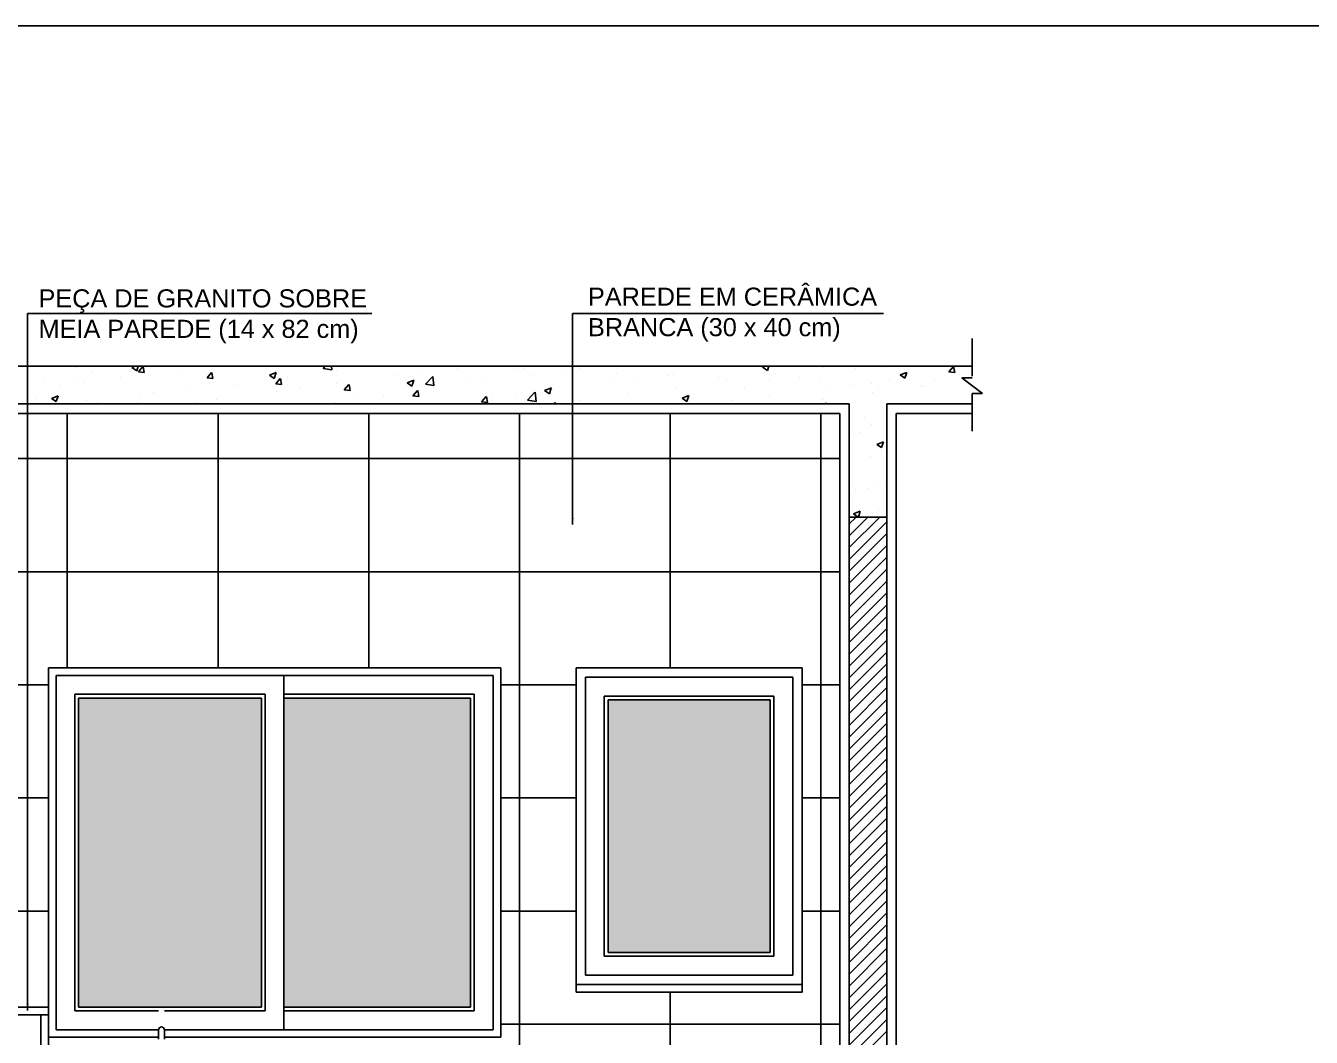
# Model space of a CAD drawing. Extents: x -36 to 357, y 137 to 237.
# Drawn here: x 12.096 to 15.508, y 181.782 to 184.466 of the extents above; entities that cross this region are included whole.
import ezdxf

# ---------------------------------------------------------------- set-up
doc = ezdxf.new("R2010")
doc.units = 0
doc.header["$LTSCALE"] = 0.01
doc.linetypes.add('TRACEJADO_P', pattern=[0.1875, 0.125, -0.0625])
doc.layers.get('0').update_dxf_attribs({"linetype": 'CONTINUOUS'})
for name, color, linetype in [('01', 1, 'CONTINUOUS'), ('252', 252, 'CONTINUOUS'), ('A-HACHURAPARED', 254, 'CONTINUOUS'), ('A-PORTA', 3, 'CONTINUOUS'), ('A-SIMBO', 2, 'CONTINUOUS'), ('AR-CORTE', 1, 'CONTINUOUS'), ('ARQ-ALV-CORTE', 3, 'CONTINUOUS'), ('ARQ-ESQ-VISTA1', 2, 'CONTINUOUS'), ('ARQ-ESQ-VISTA2', 1, 'CONTINUOUS'), ('ARQ-HTC', 9, 'CONTINUOUS'), ('ARQ-SMB-1_025', 1, 'CONTINUOUS'), ('ARQ-TXT-1_025', 2, 'CONTINUOUS')]:
    doc.layers.add(name, color=color, linetype=linetype)
doc.styles.add('ESC-50-A20', font='arial.ttf', dxfattribs={"height": 0.1})
doc.styles.add('FNDE Texto Cota 0025', font='verdana.ttf', dxfattribs={"height": 0.04})
doc.dimstyles.new('FNDE 1-0025', dxfattribs={"dimscale": 5, "dimtxt": 0.04, "dimasz": 0.0035, "dimexe": 0.15, "dimexo": 0.15, "dimgap": 0.0025, "dimtad": 1, "dimzin": 1, "dimdsep": 46, "dimtxsty": 'FNDE Texto Cota 0025', "dimblk": 'tic', "dimcen": 0.015, "dimdle": 0.15, "dimse1": 1, "dimse2": 1, "dimclrd": 251, "dimclre": 251, "dimclrt": 256, "dimaunit": 1, "dimadec": 3, "dimazin": 0, "dimtfac": 1, "dimtix": 1, "dimtmove": 2, "dimatfit": 3, "dimfxl": 0.15, "dimtvp": 1, "dimtolj": 1, "dimtzin": 0, "dimarcsym": 0})

# ---------------------------------------------------------------- blocks, each defined once
blk = doc.blocks.new('tic')
at = {"color": 251}
for p, q in [((-1, 0), (1, 0)), ((0, -1), (0, 1))]:
    blk.add_line(p, q, dxfattribs=at)
blk.add_line((-0.6, -0.6), (0.6, 0.6))

msp = doc.modelspace()

# ---------------------------------------------------------------- hatches: boundary and pattern name
at = {"layer": '01'}
h = msp.add_hatch(color=4, dxfattribs=at)
h.set_gradient(color1=(91, 91, 91), one_color=1, tint=1, name='INVHEMISPHERICAL')
h.paths.add_polyline_path([(12.7217, 182.6822), (12.2367, 182.6822), (12.2367, 181.8622), (12.7217, 181.8622)])
h = msp.add_hatch(color=4, dxfattribs=at)
h.set_gradient(color1=(91, 91, 91), one_color=1, tint=1, name='INVHEMISPHERICAL')
h.paths.add_polyline_path([(12.7817, 181.8622), (13.2767, 181.8622), (13.2767, 182.6822), (12.7817, 182.6822)])
h = msp.add_hatch(color=256, dxfattribs=at)
h.set_gradient(color1=(91, 91, 91), one_color=1, tint=1, name='INVHEMISPHERICAL')
h.paths.add_polyline_path([(14.0717, 182.6772), (13.6417, 182.6772), (13.6417, 182.0072), (14.0717, 182.0072)])

# ---------------------------------------------------------------- linework, layer by layer
msp.add_lwpolyline([(1.1606, 184.4656), (29.4247, 184.4656), (29.4247, 167.9372), (1.1606, 167.9372)], close=True)
for p, q in [((14.2567, 183.4372), (10.6067, 183.4372)), ((14.2567, 183.4372), (14.2567, 180.7522)), ((14.4067, 183.4372), (14.4067, 180.6422)), ((14.4067, 183.4372), (14.6082, 183.4372))]:
    msp.add_line(p, q, dxfattribs=at)
at = {"layer": '01', "color": 253}
for p, q in [((14.2817, 183.144), (14.2999, 183.1622)), ((14.2817, 183.1126), (14.3313, 183.1622)), ((14.2817, 183.0811), (14.3628, 183.1622)), ((14.2817, 183.0497), (14.3817, 183.1497)), ((14.2817, 183.0183), (14.3817, 183.1183)), ((14.2817, 182.9868), (14.3817, 183.0868)), ((14.2817, 182.9554), (14.3817, 183.0554)), ((14.2817, 182.924), (14.3817, 183.024)), ((14.2817, 182.8925), (14.3817, 182.9925)), ((14.2817, 182.8611), (14.3817, 182.9611)), ((14.2817, 182.8297), (14.3817, 182.9297)), ((14.2817, 182.7982), (14.3817, 182.8982)), ((14.2817, 182.7668), (14.3817, 182.8668)), ((14.2817, 182.7354), (14.3817, 182.8354)), ((14.2817, 182.704), (14.3817, 182.804)), ((14.2817, 182.6725), (14.3817, 182.7725)), ((14.2817, 182.6411), (14.3817, 182.7411)), ((14.2817, 182.6097), (14.3817, 182.7097)), ((14.2817, 182.5782), (14.3817, 182.6782)), ((14.2817, 182.5468), (14.3817, 182.6468)), ((14.2817, 182.5154), (14.3817, 182.6154)), ((14.2817, 182.4839), (14.3817, 182.5839)), ((14.2817, 182.4525), (14.3817, 182.5525)), ((14.2817, 182.4211), (14.3817, 182.5211)), ((14.2817, 182.3896), (14.3817, 182.4896)), ((14.2817, 182.3582), (14.3817, 182.4582)), ((14.2817, 182.3268), (14.3817, 182.4268)), ((14.2817, 182.2954), (14.3817, 182.3954)), ((14.2817, 182.2639), (14.3817, 182.3639)), ((14.2817, 182.2325), (14.3817, 182.3325)), ((14.2817, 182.2011), (14.3817, 182.3011)), ((14.2817, 182.1696), (14.3817, 182.2696)), ((14.2817, 182.1382), (14.3817, 182.2382)), ((14.2817, 182.1068), (14.3817, 182.2068)), ((14.2817, 182.0753), (14.3817, 182.1753)), ((14.2817, 182.0439), (14.3817, 182.1439)), ((14.2817, 182.0125), (14.3817, 182.1125)), ((14.2817, 181.981), (14.3817, 182.081)), ((14.2817, 181.9496), (14.3817, 182.0496)), ((14.2817, 181.9182), (14.3817, 182.0182)), ((14.2817, 181.8868), (14.3817, 181.9868)), ((14.2817, 181.8553), (14.3817, 181.9553)), ((14.2817, 181.8239), (14.3817, 181.9239)), ((14.2817, 181.7925), (14.3817, 181.8925)), ((14.2817, 181.761), (14.3817, 181.861)), ((14.2817, 181.7296), (14.3817, 181.8296)), ((14.2817, 181.6982), (14.3817, 181.7982))]:
    msp.add_line(p, q, dxfattribs=at)
at = {"layer": '01', "ltscale": 10}
for p, q in [((12.4488, 181.8019), (12.4488, 181.7772)), ((12.4645, 181.7772), (12.4645, 181.8019))]:
    msp.add_line(p, q, dxfattribs=at)
msp.add_arc((12.4566, 181.8019), 0.00786, 0, 180, dxfattribs=at)
at = {"layer": '252', "color": 252}
for p, q in [((12.2067, 182.7622, -0.0142), (12.2067, 183.4372, -0.0005)), ((12.6067, 182.7622, -0.0142), (12.6067, 183.4372, -0.0005)), ((13.0067, 182.7622, -0.0142), (13.0067, 183.4372, -0.0005)), ((13.4067, 181.6526, -0.039), (13.4067, 183.4372, -0.0005)), ((13.8067, 182.7622, -0.0142), (13.8067, 183.4372, -0.0005)), ((14.2067, 181.6526, -0.039), (14.2067, 183.4372, -0.0005)), ((12.1767, 183.3172, -0.0402), (10.6067, 183.3172, -0.0402)), ((14.2567, 183.3172, -0.0402), (12.1767, 183.3172, -0.0402)), ((12.1767, 183.0172, -0.0402), (10.6067, 183.0172, -0.0402)), ((14.2567, 183.0172, -0.0402), (12.1767, 183.0172, -0.0402)), ((12.1567, 182.7172, -0.0402), (11.4067, 182.7172, -0.0402)), ((13.5567, 182.7172, -0.0402), (13.3567, 182.7172, -0.0402)), ((14.2567, 182.7172, -0.0402), (14.1567, 182.7172, -0.0402)), ((12.1567, 182.4172, -0.0402), (11.4067, 182.4172, -0.0402)), ((13.5567, 182.4172, -0.0402), (13.3567, 182.4172, -0.0402)), ((14.2567, 182.4172, -0.0402), (14.1567, 182.4172, -0.0402)), ((12.1567, 182.1172, -0.0402), (11.4067, 182.1172, -0.0402)), ((13.5567, 182.1172, -0.0402), (13.3567, 182.1172, -0.0402)), ((14.2567, 182.1172, -0.0402), (14.1567, 182.1172, -0.0402)), ((13.8067, 181.9022, -0.0142), (13.8067, 181.6526, -0.0142)), ((14.2567, 181.8172, -0.0402), (13.3567, 181.8172, -0.0402))]:
    msp.add_line(p, q, dxfattribs=at)
at = {"layer": 'A-HACHURAPARED', "color": 252}
for p, q in [((12.1312, 181.8483), (12.1312, 181.8483)), ((12.1444, 181.8501), (12.1444, 181.8501))]:
    msp.add_line(p, q, dxfattribs=at)
at = {"layer": 'A-PORTA', "color": 9}
for p, q in [((12.7217, 182.6822), (12.2367, 182.6822)), ((12.2367, 182.6822), (12.2367, 181.8622)), ((12.7217, 181.8622), (12.7217, 182.6822)), ((12.7817, 182.6822), (13.2767, 182.6822)), ((13.2767, 182.6822), (13.2767, 181.8622)), ((12.2367, 181.8622), (12.7217, 181.8622)), ((13.2767, 181.8622), (12.7817, 181.8622))]:
    msp.add_line(p, q, dxfattribs=at)
at = {"layer": 'A-SIMBO', "color": 2, "linetype": 'TRACEJADO_P'}
for p, q in [((14.6082, 183.6357, -2), (14.6082, 183.5312, -2)), ((14.6082, 183.5312, -2), (14.5806, 183.5312, -2)), ((14.5806, 183.5312, -2), (14.6358, 183.4902, -2)), ((14.6358, 183.4902, -2), (14.6082, 183.4902, -2)), ((14.6082, 183.4902, -2), (14.6082, 183.3373, -2))]:
    msp.add_line(p, q, dxfattribs=at)
at = {"layer": 'AR-CORTE', "color": 2}
for p, q in [((12.1567, 181.9022), (12.1567, 181.9222)), ((12.1567, 181.8622), (12.0167, 181.8622)), ((12.1567, 181.8422), (12.0167, 181.8422)), ((12.1367, 180.6622), (12.1367, 181.8422))]:
    msp.add_line(p, q, dxfattribs=at)
at = {"layer": 'ARQ-ALV-CORTE'}
for p, q in [((14.6082, 183.5622), (10.2902, 183.5622)), ((14.2817, 183.4622), (10.5817, 183.4622)), ((14.2817, 183.1622), (14.2817, 183.4622)), ((14.6082, 183.4622), (14.3817, 183.4622)), ((14.3817, 183.1622), (14.3817, 183.4622)), ((14.2817, 183.1622), (14.2817, 180.6422)), ((14.3817, 183.1622), (14.2817, 183.1622)), ((14.3817, 183.1622), (14.3817, 180.6422))]:
    msp.add_line(p, q, dxfattribs=at)
at = {"layer": 'ARQ-ESQ-VISTA1'}
for p, q in [((13.3567, 182.7622), (12.1567, 182.7622)), ((12.1567, 182.7622), (12.1567, 181.7622)), ((13.3567, 182.7622), (12.1767, 182.7622)), ((13.3567, 181.7822), (13.3567, 182.7622)), ((13.3567, 181.7822), (13.3567, 182.7622)), ((13.5567, 182.7622), (14.1567, 182.7622)), ((13.5567, 181.9222), (13.5567, 182.7622)), ((14.1567, 182.7622), (14.1567, 181.9222)), ((14.1567, 181.9222), (13.5567, 181.9222)), ((13.5567, 181.9222), (13.5567, 181.9022)), ((14.1567, 181.9222), (13.5567, 181.9222)), ((14.1567, 181.9022), (14.1567, 181.9222)), ((13.5567, 181.9022), (14.1567, 181.9022)), ((12.1567, 181.7822), (12.4488, 181.7822)), ((12.1567, 181.7822), (12.4488, 181.7822)), ((12.4645, 181.7822), (13.3567, 181.7822)), ((12.4645, 181.7822), (13.3567, 181.7822))]:
    msp.add_line(p, q, dxfattribs=at)
at = {"layer": 'ARQ-ESQ-VISTA2'}
for p, q in [((13.5817, 182.7372), (14.1317, 182.7372)), ((13.5817, 181.9472), (13.5817, 182.7372)), ((14.1317, 182.7372), (14.1317, 181.9472)), ((13.6317, 182.6872), (14.0817, 182.6872)), ((13.6317, 181.9972), (13.6317, 182.6872)), ((13.6417, 182.0072), (13.6417, 182.6772)), ((13.6417, 182.6772), (14.0717, 182.6772)), ((14.0717, 182.6772), (14.0717, 182.0072)), ((14.0817, 182.6872), (14.0817, 181.9972)), ((14.0817, 181.9972), (13.6317, 181.9972)), ((14.0717, 182.0072), (13.6417, 182.0072)), ((14.1317, 181.9472), (13.5817, 181.9472))]:
    msp.add_line(p, q, dxfattribs=at)
at = {"layer": 'ARQ-HTC', "color": 251}
for p, q in [((12.2246, 183.5622), (12.2282, 183.5619)), ((12.2286, 183.562), (12.2286, 183.5622)), ((12.3742, 183.5486), (12.3742, 183.5486)), ((12.3783, 183.559), (12.3867, 183.5622)), ((12.3783, 183.5589), (12.3909, 183.5504)), ((12.3909, 183.5504), (12.3949, 183.5622)), ((12.3952, 183.5473), (12.4075, 183.5619)), ((12.3952, 183.5473), (12.4104, 183.546)), ((12.4108, 183.546), (12.4079, 183.562)), ((12.5086, 183.5523), (12.5086, 183.5523)), ((12.5721, 183.5607), (12.5721, 183.5607)), ((12.8858, 183.5565), (12.8913, 183.5622)), ((12.8859, 183.5564), (12.9085, 183.5529)), ((12.9085, 183.5531), (12.9075, 183.5622)), ((12.9205, 183.5515), (12.9205, 183.5515)), ((13.2419, 183.5575), (13.2419, 183.5575)), ((13.2567, 183.5611), (13.2567, 183.5611)), ((13.3923, 183.5554), (13.3923, 183.5554)), ((13.4208, 183.5565), (13.4208, 183.5565)), ((13.5279, 183.5497), (13.5279, 183.5497)), ((13.5683, 183.5555), (13.5683, 183.5555)), ((14.0518, 183.5596), (14.0588, 183.5622)), ((14.0518, 183.5595), (14.0644, 183.5509)), ((14.0644, 183.5509), (14.0682, 183.5622)), ((14.2146, 183.5582), (14.2146, 183.5582)), ((14.2991, 183.5576), (14.2991, 183.5576)), ((14.3732, 183.5622), (14.3792, 183.5617)), ((14.3796, 183.5618), (14.3795, 183.5622)), ((14.5462, 183.5471), (14.5585, 183.5617)), ((14.5462, 183.5471), (14.5614, 183.5458)), ((14.5618, 183.5458), (14.5588, 183.5617)), ((12.1424, 183.5297), (12.1424, 183.5297)), ((12.2261, 183.5232), (12.2261, 183.5232)), ((12.2519, 183.5185), (12.2519, 183.5185)), ((12.2707, 183.546), (12.2707, 183.546)), ((12.3481, 183.5312), (12.3481, 183.5312)), ((12.5774, 183.5314), (12.5897, 183.546)), ((12.5774, 183.5314), (12.5926, 183.53)), ((12.5832, 183.5183), (12.5832, 183.5183)), ((12.593, 183.5301), (12.5901, 183.546)), ((12.6582, 183.5146), (12.6582, 183.5146)), ((12.7313, 183.5437), (12.7313, 183.5437)), ((12.7433, 183.5387), (12.7611, 183.5455)), ((12.7433, 183.5386), (12.7559, 183.53)), ((12.7559, 183.53), (12.7611, 183.5454)), ((12.7596, 183.5154), (12.7719, 183.53)), ((12.7596, 183.5154), (12.7748, 183.5141)), ((12.7752, 183.5142), (12.7722, 183.5301)), ((12.7901, 183.5336), (12.7901, 183.5336)), ((12.9217, 183.5153), (12.9217, 183.5153)), ((12.9418, 183.4995), (12.954, 183.5141)), ((12.9574, 183.4982), (12.9544, 183.5141)), ((13.0821, 183.5364), (13.0821, 183.5364)), ((13.1083, 183.5182), (13.1209, 183.5097)), ((13.1084, 183.5183), (13.1262, 183.5252)), ((13.121, 183.5097), (13.1261, 183.525)), ((13.1457, 183.5448), (13.1457, 183.5448)), ((13.1569, 183.5145), (13.1767, 183.5351)), ((13.157, 183.5144), (13.1796, 183.5108)), ((13.1796, 183.511), (13.1768, 183.5351)), ((13.2727, 183.5311), (13.2727, 183.5311)), ((13.3081, 183.5202), (13.3081, 183.5202)), ((13.4364, 183.5364), (13.4364, 183.5364)), ((13.6557, 183.5206), (13.6557, 183.5206)), ((13.6635, 183.5439), (13.6635, 183.5439)), ((13.7193, 183.5289), (13.7193, 183.5289)), ((13.7991, 183.5382), (13.7991, 183.5382)), ((13.8155, 183.5416), (13.8155, 183.5416)), ((13.9346, 183.5325), (13.9346, 183.5325)), ((13.9559, 183.5241), (13.9559, 183.5241)), ((14.0702, 183.5267), (14.0702, 183.5267)), ((14.0863, 183.542), (14.0863, 183.542)), ((14.151, 183.5321), (14.151, 183.5321)), ((14.2058, 183.521), (14.2058, 183.521)), ((14.2929, 183.5131), (14.2929, 183.5131)), ((14.3414, 183.5153), (14.3414, 183.5153)), ((14.3891, 183.5257), (14.3891, 183.5257)), ((14.4168, 183.5391), (14.4295, 183.5306)), ((14.4169, 183.5392), (14.4347, 183.5461)), ((14.4295, 183.5306), (14.4346, 183.5459)), ((14.5081, 183.5272), (14.5081, 183.5272)), ((14.5495, 183.5468), (14.5495, 183.5468)), ((12.1649, 183.4771), (12.1827, 183.4839)), ((12.1775, 183.4684), (12.1826, 183.4838)), ((12.1884, 183.5101), (12.1884, 183.5101)), ((12.3995, 183.4805), (12.3995, 183.4805)), ((12.4351, 183.4929), (12.4351, 183.4929)), ((12.5299, 183.4983), (12.5299, 183.4983)), ((12.7619, 183.4943), (12.7619, 183.4943)), ((12.8255, 183.5026), (12.8255, 183.5026)), ((12.9418, 183.4995), (12.957, 183.4982)), ((12.9765, 183.4803), (12.9765, 183.4803)), ((13.0458, 183.4832), (13.0458, 183.4832)), ((13.124, 183.4835), (13.1362, 183.4981)), ((13.124, 183.4835), (13.1392, 183.4822)), ((13.1246, 183.5057), (13.1246, 183.5057)), ((13.1395, 183.4823), (13.1366, 183.4982)), ((13.1777, 183.5023), (13.1777, 183.5023)), ((13.3062, 183.4676), (13.3184, 183.4822)), ((13.3217, 183.4663), (13.3188, 183.4823)), ((13.3991, 183.4868), (13.3991, 183.4868)), ((13.428, 183.4725), (13.4478, 183.4931)), ((13.4507, 183.469), (13.4479, 183.4931)), ((13.4733, 183.4979), (13.486, 183.4893)), ((13.4734, 183.498), (13.4912, 183.5048)), ((13.486, 183.4893), (13.4911, 183.5047)), ((13.4953, 183.4994), (13.4953, 183.4994)), ((13.6956, 183.4888), (13.6956, 183.4888)), ((13.8239, 183.5051), (13.8239, 183.5051)), ((13.8384, 183.4776), (13.8562, 183.4845)), ((13.851, 183.469), (13.8562, 183.4843)), ((13.8547, 183.4813), (13.8547, 183.4813)), ((14.0029, 183.5067), (14.0029, 183.5067)), ((14.0689, 183.4836), (14.0689, 183.4836)), ((14.2293, 183.5047), (14.2293, 183.5047)), ((14.3434, 183.4927), (14.3434, 183.4927)), ((14.36, 183.5018), (14.36, 183.5018)), ((14.4738, 183.5106), (14.4738, 183.5106)), ((14.477, 183.5096), (14.477, 183.5096)), ((14.6126, 183.5038), (14.6126, 183.5038)), ((12.1225, 183.4772), (12.1225, 183.4772)), ((12.1648, 183.477), (12.1775, 183.4685)), ((12.2581, 183.4714), (12.2581, 183.4714)), ((12.2869, 183.4674), (12.2869, 183.4674)), ((12.3937, 183.4657), (12.3937, 183.4657)), ((12.5442, 183.4622), (12.5477, 183.4636)), ((12.5473, 183.4622), (12.5477, 183.4635)), ((12.6015, 183.4732), (12.6015, 183.4732)), ((12.9175, 183.467), (12.9175, 183.467)), ((13.3062, 183.4676), (13.3214, 183.4663)), ((13.3355, 183.4784), (13.3355, 183.4784)), ((13.4281, 183.4723), (13.4507, 183.4688)), ((13.4972, 183.4622), (13.5006, 183.4663)), ((13.5017, 183.4622), (13.501, 183.4663)), ((13.5652, 183.4709), (13.5652, 183.4709)), ((13.8384, 183.4775), (13.851, 183.469)), ((13.9091, 183.4625), (13.9091, 183.4625)), ((13.9727, 183.4709), (13.9727, 183.4709)), ((14.2115, 183.4737), (14.2115, 183.4737)), ((14.2119, 183.4764), (14.2119, 183.4764)), ((14.2163, 183.4622), (14.2212, 183.4641)), ((14.2206, 183.4622), (14.2212, 183.464)), ((14.3223, 183.4255), (14.3223, 183.4255)), ((14.292, 183.3855), (14.292, 183.3855)), ((14.3089, 183.3875), (14.3089, 183.3875)), ((14.3403, 183.4082), (14.3403, 183.4082)), ((14.3455, 183.3514), (14.3455, 183.3514)), ((14.355, 183.3549), (14.3677, 183.3464)), ((14.3551, 183.355), (14.3729, 183.3619)), ((14.3677, 183.3464), (14.3728, 183.3617)), ((14.3372, 183.3236), (14.3372, 183.3236)), ((14.349, 183.2463), (14.349, 183.2463)), ((14.377, 183.2507), (14.377, 183.2507)), ((14.2984, 183.2359), (14.2984, 183.2359)), ((14.3341, 183.2391), (14.3341, 183.2391)), ((14.2933, 183.1708), (14.3111, 183.1777)), ((14.3059, 183.1622), (14.311, 183.1776)), ((14.3592, 183.1801), (14.3592, 183.1801)), ((14.2932, 183.1707), (14.3058, 183.1622))]:
    msp.add_line(p, q, dxfattribs=at)
at = {"layer": 'ARQ-SMB-1_025', "ltscale": 10}
for p, q in [((12.1767, 181.9222), (12.1767, 182.7422)), ((12.1767, 182.7422), (13.3367, 182.7422)), ((12.7817, 182.7422), (12.1767, 182.7422)), ((12.1767, 182.7422), (12.1767, 181.9422)), ((12.7817, 182.7422), (13.3367, 182.7422)), ((12.7817, 181.8022), (12.7817, 182.7422)), ((13.3367, 182.7422), (13.3367, 181.8022)), ((13.3367, 182.7422), (13.3367, 181.8022)), ((12.7317, 182.6922), (12.2267, 182.6922)), ((12.2267, 182.6922), (12.2267, 181.8522)), ((12.7317, 181.8522), (12.7317, 182.6922)), ((12.7817, 182.6922), (13.2867, 182.6922)), ((13.2867, 182.6922), (13.2867, 181.8522)), ((12.1767, 181.8022), (12.1767, 181.9222)), ((12.1767, 181.9222), (12.1767, 181.8022)), ((12.2267, 181.8522), (12.4488, 181.8522)), ((12.4645, 181.8522), (12.7317, 181.8522)), ((13.2867, 181.8522), (12.7817, 181.8522)), ((12.4472, 181.8022), (12.1767, 181.8022)), ((12.1767, 181.8022), (12.4472, 181.8022)), ((13.3367, 181.8022), (12.4661, 181.8022)), ((12.4661, 181.8022), (12.7817, 181.8022)), ((13.3367, 181.8022), (12.7817, 181.8022))]:
    msp.add_line(p, q, dxfattribs=at)

# ---------------------------------------------------------------- texts
at = {"layer": 'ARQ-TXT-1_025', "style": 'ESC-50-A20'}
for s, p in [('PEÇA DE GRANITO SOBRE', (12.1302, 183.7183)), ('PAREDE EM CERÂMICA', (13.5883, 183.7229)), ('MEIA PAREDE (14 x 82 cm)', (12.1304, 183.6375)), ('BRANCA (30 x 40 cm)', (13.5885, 183.642))]:
    msp.add_text(s, height=0.048, dxfattribs=at).set_placement(p)

# ---------------------------------------------------------------- leaders
at = {"layer": 'ARQ-SMB-1_025', "ltscale": 10}
for points in [[(12.1012, 181.8535), (12.1012, 183.702), (13.0146, 183.702)], [(13.5475, 183.1423), (13.5475, 183.702), (14.3727, 183.702)]]:
    msp.add_leader(points, dimstyle='FNDE 1-0025', override={"dimlfac": 100, "dimclrd": 252, "dimclre": 252}, dxfattribs=at)

doc.saveas('drawing.dxf')
